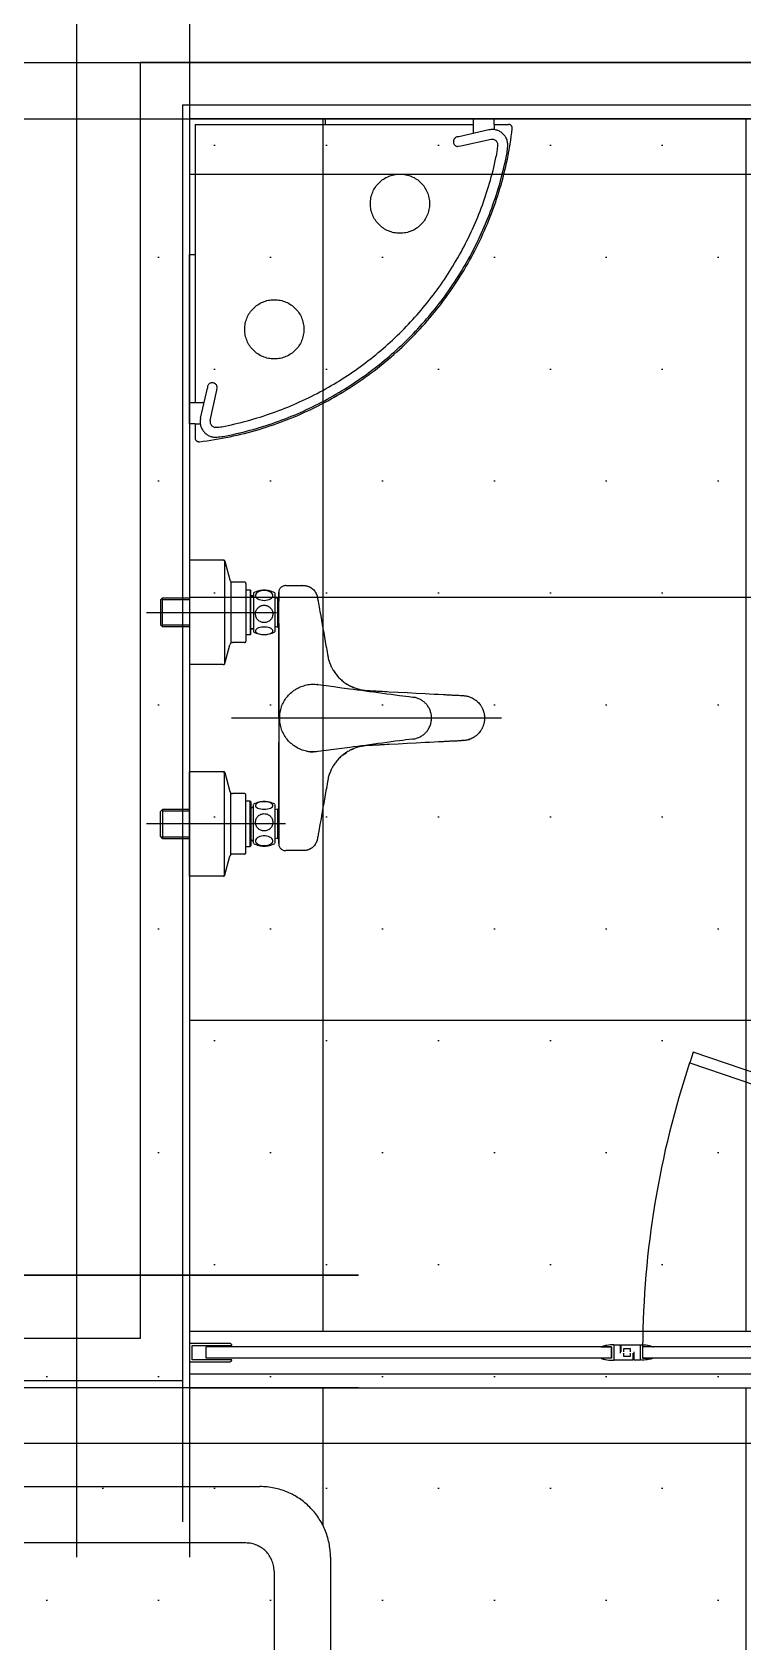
# Model space of a CAD drawing. Header units: millimetres. Extents: x 7294529 to 7346664, y 234399 to 276449.
# Drawn here: x 7335573 to 7336077, y 246059 to 247201 of the extents above; entities that cross this region are included whole.
import ezdxf
from ezdxf.xclip import XClip

# ---------------------------------------------------------------- set-up
doc = ezdxf.new("R2010")
doc.units = ezdxf.units.MM
doc.header["$LTSCALE"] = 100
doc.header["$XCLIPFRAME"] = 2
doc.linetypes.add('U-59B-EX$0$CEN', pattern=[62, 60, -1, 0, -1])
for name, color, linetype in [('U-59B-EX$0$CEN', 1, 'U-59B-EX$0$CEN'), ('U-59B-EX$0$CON', 2, 'Continuous'), ('U-59B-EX$0$FIN', 5, 'Continuous'), ('U-59B-EX$0$FUR_욕실', 8, 'Continuous'), ('U-59B-EX$0$HAT', 8, 'Continuous'), ('U-59B-EX$0$S-ELE', 4, 'Continuous'), ('U-59B-EX$0$WAL', 3, 'Continuous')]:
    doc.layers.add(name, color=color, linetype=linetype)
doc.layers.add('U-59B-EX$0$Defpoint', color=142, linetype='Continuous', plot=False)
doc.layers.add('U-59B-EX$0$MC', color=152, linetype='Continuous', plot=False)

# ---------------------------------------------------------------- blocks, each defined once
blk = doc.blocks.new('U-59B-EX$0$세면대')
blk.add_wipeout([(0, 280), (400, 280), (408.8, 279.2), (417.9, 276.7), (427.9, 271.5), (434.9, 265.8), (442.5, 256.3), (446.8, 247.6), (449, 240.2), (449.6, 235.9), (450, 230), (450, -230), (449.6, -236.4), (446.8, -247.5), (441.8, -257.4), (435.2, -265.5), (426.8, -272.2), (416.6, -277.1), (408.1, -279.3), (400, -280), (0, -280)]).dxf.layer = 'U-59B-EX$0$FUR_욕실'
at = {"layer": 'U-59B-EX$0$FUR_욕실'}
for p, q in [((0, 280), (400, 280)), ((390, 240), (165, 240)), ((450, 230), (450, 0)), ((410, 220), (410, 0))]:
    blk.add_line(p, q, dxfattribs=at)
for centre, radius in [((400, 230), 50), ((390, 220), 20)]:
    blk.add_arc(centre, radius, 0, 90, dxfattribs=at)
blk = doc.blocks.new('U-59B-EX$0$A$C3cb92361')
at = {"layer": 'U-59B-EX$0$FUR_욕실'}
for p, q in [((44.5, 37), (20.5, 37)), ((20.5, 37), (20.5, -37)), ((44.5, 37), (44.7, 37)), ((45.4, 36.8), (45.4, -36.8)), ((45.7, 36.2), (49.2, 23)), ((49.9, 21.9), (49.9, -21.9)), ((59.5, 21.5), (51.1, 21.5)), ((60.5, 20.5), (60.5, -20.5)), ((60.5, 16), (63.5, 16)), ((63.5, 16), (64, 15.5)), ((63.5, 16), (63.5, -16)), ((64, -15.5), (64, 15.5)), ((64, 11.7), (66, 11.7)), ((66, 11.7), (64.3, 11.7)), ((66, 13.8), (66, -13.8)), ((81, 13.8), (81, -13.8)), ((83.8, 14), (83.8, 8)), ((1.5, 10.2), (0, 8.8)), ((0, 8.8), (0, -8.8)), ((1.5, 10.2), (20.5, 10.2)), ((1.5, -10.2), (1.5, 10.2)), ((1.5, 9.1), (20.5, 9.1)), ((83.3, 10.5), (81, 9.9)), ((83.3, -3.2), (83.3, 10.5)), ((0, -8.8), (1.5, -10.2)), ((20.5, -9.1), (1.5, -9.1)), ((20.5, -10.2), (1.5, -10.2)), ((81, -9.9), (83.3, -10.5)), ((83.3, -10.5), (83.3, -3.2)), ((59.5, -21.5), (51.1, -21.5)), ((63.5, -16), (60.5, -16)), ((64, -15.5), (63.5, -16)), ((66, -11.7), (64, -11.7)), ((64.3, -11.7), (66, -11.7)), ((45.7, -36.3), (49.2, -23)), ((44.5, -37), (20.5, -37)), ((44.5, -37), (44.7, -37)), ((111.6, -51.2), (111.2, -51.2)), ((111.6, -51.2), (111.6, -51.2)), ((111.6, -51.2), (111.8, -51.2)), ((136.1, -53), (135.1, -52.5)), ((178.6, -89.9), (178.6, -89.9)), ((111.6, -98.8), (111.6, -98.8)), ((129.5, -101), (131.8, -99.4)), ((136.1, -97), (136.8, -96.7)), ((44.5, -113), (20.5, -113)), ((20.5, -187), (20.5, -113)), ((44.5, -113), (44.7, -113)), ((45.4, -186.8), (45.4, -113.2)), ((45.7, -113.7), (49.2, -127)), ((49.9, -171.9), (49.9, -128.1)), ((59.5, -128.5), (51.1, -128.5)), ((60.5, -170.5), (60.5, -129.5)), ((63.5, -134), (60.5, -134)), ((64, -134.5), (63.5, -134)), ((63.5, -166), (63.5, -134)), ((64, -134.5), (64, -165.5)), ((66, -163.8), (66, -136.2)), ((81, -136.2), (81, -163.8)), ((0, -141.3), (1.5, -139.8)), ((0, -158.8), (0, -141.3)), ((20.5, -139.8), (1.5, -139.8)), ((1.5, -139.8), (1.5, -160.3)), ((20.5, -140.9), (1.5, -140.9)), ((66, -138.3), (64, -138.3)), ((64.3, -138.3), (66, -138.3)), ((83.3, -139.5), (81, -140.1)), ((83.3, -160.5), (83.3, -139.5)), ((1.5, -160.3), (0, -158.8)), ((1.5, -159.1), (20.5, -159.1)), ((83.8, -158), (83.8, -164)), ((1.5, -160.3), (20.5, -160.3)), ((60.5, -166), (63.5, -166)), ((63.5, -166), (64, -165.5)), ((64, -161.7), (66, -161.7)), ((66, -161.7), (64.3, -161.7)), ((81, -159.9), (83.3, -160.5)), ((81, -163.8), (81, -163.8)), ((45.7, -186.2), (49.2, -173)), ((59.5, -171.5), (51.1, -171.5)), ((44.5, -187), (20.5, -187)), ((44.5, -187), (44.7, -187))]:
    blk.add_line(p, q, dxfattribs=at)
at = {"layer": 'U-59B-EX$0$FUR_욕실', "color": 8}
for p, q in [((-10, 0), (82.2, 0)), ((241.7, -75), (50.4, -75)), ((88.7, -150), (-10, -150))]:
    blk.add_line(p, q, dxfattribs=at)
at = {"layer": 'U-59B-EX$0$FUR_욕실', "flags": 128}
for points in [[(73.5, 8.5), (74.7, 8.6), (75.9, 8.8), (77, 9.1), (78, 9.6), (78.7, 10.1), (79.3, 10.8), (79.6, 11.5), (79.6, 12.2), (79.5, 12.8), (79, 13.5), (78.4, 14.1), (77.5, 14.6), (76.5, 15), (75.3, 15.3), (74.1, 15.4), (72.9, 15.4), (71.7, 15.3), (70.5, 15), (69.5, 14.6), (68.6, 14.1), (68, 13.5), (67.5, 12.8), (67.4, 12.2), (67.4, 11.5), (67.7, 10.8), (68.3, 10.1), (69, 9.6), (70, 9.1), (71.1, 8.8), (72.3, 8.6), (73.5, 8.5)], [(83.8, 14), (83.8, 14), (83.8, 14)], [(88.8, 19), (88.8, 19), (88.8, 19)], [(100.4, 19), (100.3, 19), (100.3, 19)], [(83.8, -8), (83.8, -8.5), (83.8, -9.2), (83.8, -9.7), (83.8, -10), (83.8, -10), (83.8, -9.7), (83.8, -9.2), (83.8, -8.5), (83.8, -7.5), (83.8, -6.4), (83.8, -5.1), (83.8, -3.7), (83.8, -2.2), (83.8, -0.6), (83.8, 1), (83.8, 2.5), (83.8, 4), (83.8, 5.4), (83.8, 6.7), (83.8, 7.8), (83.8, 8.7), (83.8, 9.4), (83.8, 9.8), (83.8, 10), (83.8, 9.9), (83.8, 9.6), (83.8, 9.1), (83.8, 8.3), (83.8, 8)], [(73.5, -15.7), (74.7, -15.7), (75.9, -15.5), (77, -15.3), (78, -14.9), (78.7, -14.5), (79.3, -14), (79.6, -13.5), (79.6, -12.9), (79.5, -12.4), (79, -11.9), (78.4, -11.4), (77.5, -11), (76.5, -10.7), (75.3, -10.5), (74.1, -10.4), (72.9, -10.4), (71.7, -10.5), (70.5, -10.7), (69.5, -11), (68.6, -11.4), (68, -11.9), (67.5, -12.4), (67.4, -12.9), (67.4, -13.5), (67.7, -14), (68.3, -14.5), (69, -14.9), (70, -15.3), (71.1, -15.5), (72.3, -15.7), (73.5, -15.7)], [(119.7, -35.1), (119.7, -35.1), (119.7, -35.1)], [(127, -46.8), (126.9, -46.7), (126.8, -46.6)], [(214.4, -91), (214.6, -91), (214.6, -91), (214.6, -91)], [(219, -90.1), (219, -90.1), (219, -90.1)], [(226.1, -85.2), (226.1, -85.2), (226.1, -85.2)], [(229, -80), (229, -80), (229, -80)], [(126.7, -103.5), (126.8, -103.4), (126.8, -103.4)], [(119.6, -115.1), (119.6, -115.1), (119.6, -115.1)], [(73.5, -139.6), (74.7, -139.5), (75.9, -139.4), (77, -139.1), (78, -138.8), (78.7, -138.3), (79.3, -137.9), (79.6, -137.3), (79.6, -136.8), (79.5, -136.3), (79, -135.8), (78.4, -135.3), (77.5, -134.9), (76.5, -134.6), (75.3, -134.4), (74.1, -134.3), (72.9, -134.3), (71.7, -134.4), (70.5, -134.6), (69.5, -134.9), (68.6, -135.3), (68, -135.8), (67.5, -136.3), (67.4, -136.8), (67.4, -137.3), (67.7, -137.9), (68.3, -138.3), (69, -138.8), (70, -139.1), (71.1, -139.4), (72.3, -139.5), (73.5, -139.6)], [(83.8, -140), (83.8, -140), (83.8, -140.3), (83.8, -140.8), (83.8, -141.5), (83.8, -142.5), (83.8, -143.6), (83.8, -144.9), (83.8, -146.3), (83.8, -147.8), (83.8, -149.4), (83.8, -151), (83.8, -152.5), (83.8, -154), (83.8, -155.4), (83.8, -156.7), (83.8, -157.8), (83.8, -158.7), (83.8, -159.4), (83.8, -159.8), (83.8, -160), (83.8, -159.9), (83.8, -159.6), (83.8, -159.1), (83.8, -158.3), (83.8, -158)], [(73.5, -165.4), (74.7, -165.4), (75.9, -165.2), (77, -164.8), (78, -164.4), (78.7, -163.8), (79.3, -163.2), (79.6, -162.5), (79.6, -161.8), (79.5, -161.1), (79, -160.5), (78.4, -159.9), (77.5, -159.4), (76.5, -159), (75.3, -158.7), (74.1, -158.5), (72.9, -158.5), (71.7, -158.7), (70.5, -159), (69.5, -159.4), (68.6, -159.9), (68, -160.5), (67.5, -161.1), (67.4, -161.8), (67.4, -162.5), (67.7, -163.2), (68.3, -163.8), (69, -164.4), (70, -164.8), (71.1, -165.2), (72.3, -165.4), (73.5, -165.4)], [(83.8, -164), (83.8, -164), (83.8, -164)], [(88.8, -169), (88.8, -169), (88.8, -169)], [(100.2, -169), (100.3, -169), (100.3, -169)]]:
    blk.add_lwpolyline(points, dxfattribs=at)
at = {"layer": 'U-59B-EX$0$FUR_욕실'}
for centre in [(73.5, -1.1), (73.5, -148.9)]:
    blk.add_circle(centre, 6.14, dxfattribs=at)
for centre, radius, start, end in [((44.7, 36), 1, 10.9541, 90), ((51.1, 23.5), 2, 194.6612, 270), ((59.5, 20.5), 1, 0, 90), ((73.5, 0), 15.7, 90, 118.4369), ((73.5, 0), 15.7, 61.5631, 90), ((88.8, 14), 5, 89.9951, 180), ((83.9, 8.6), 0.6, 180, 260.4055), ((83.9, -8.6), 0.6, 99.5933, 180), ((51.1, -23.5), 2, 90, 165.3388), ((59.5, -20.5), 1, 270, 0), ((73.5, 0), 15.8, 241.5631, 298.4369), ((44.7, -36), 1, 270, 345.3388), ((177.3, -75), 14.9, 276.1431, 359.919), ((108.5, -75), 24, 258.1858, 270), ((44.7, -114), 1, 14.6612, 90), ((51.1, -126.5), 2, 194.6612, 270), ((59.5, -129.5), 1, 0, 90), ((73.5, -150), 15.8, 90, 118.4369), ((73.5, -150), 15.8, 61.5631, 90), ((83.9, -141.4), 0.6, 180, 270), ((83.9, -158.6), 0.6, 99.5938, 180), ((59.5, -170.5), 1, 270, 0), ((73.5, -150), 15.8, 241.5631, 298.4369), ((88.8, -164), 5, 180, 270.0049), ((51.1, -173.5), 2, 90, 165.3388), ((44.7, -186), 1, 270, 349.0459)]:
    blk.add_arc(centre, radius, start, end, dxfattribs=at)
for points, knots in [([(83.8, -57.7), (83.8, -51.8), (83.8, -45.8), (83.8, -33.8), (83.8, -27.9), (83.8, -15.9), (83.8, -9.9), (83.8, 2), (83.8, 8), (83.8, 14)], [0, 0, 0, 0, 0.25, 0.25, 0.5, 0.5, 0.75, 0.75, 1, 1, 1, 1]), ([(88.8, 19), (92.9, 19), (97, 19), (101.3, 19), (101.6, 19), (102.1, 19), (102.3, 19), (103.1, 18.9), (103.6, 18.8), (104.6, 18.5), (105.1, 18.3), (105.8, 18), (106, 17.9), (106.4, 17.6), (106.7, 17.5), (107.7, 16.8), (108.5, 16.1), (109.8, 14.5), (110.3, 13.6), (110.8, 12.4), (110.9, 12.2), (111, 11.7), (111.1, 11.4), (111.2, 10.9), (111.3, 10.7), (111.4, 10.2), (111.4, 9.9), (111.6, 8.7), (111.8, 7.6), (112.3, 4.6), (112.7, 2.6), (113.8, -3.5), (114.5, -7.5), (115.9, -15.6), (116.6, -19.6), (117.7, -25.7), (118, -27.7), (118.5, -30.2), (118.6, -30.7), (118.8, -31.8), (118.9, -32.3), (119.2, -33.7), (119.5, -34.7), (120.3, -36.7), (120.7, -37.6), (121.3, -39.1), (121.6, -39.5), (122.1, -40.5), (122.4, -40.9), (123.8, -43.2), (125.1, -44.8), (127.3, -47.1), (128.1, -47.8), (129.7, -49.2), (130.5, -49.8), (132.3, -51), (133.2, -51.5), (134.6, -52.3), (135, -52.5), (136, -52.9), (136.5, -53.2), (139, -54.1), (141, -54.7), (144.1, -55.2), (145.1, -55.4), (146.5, -55.5), (146.7, -55.5), (147.3, -55.5), (147.5, -55.5), (148.3, -55.5), (148.9, -55.6), (150.5, -55.7), (151.5, -55.7), (153.7, -55.8), (154.7, -55.9), (157.9, -56), (160, -56.2), (170.7, -56.7), (179.2, -57.2), (191.9, -57.8), (196.2, -58.1), (201.5, -58.3), (202.6, -58.4), (204.7, -58.5), (205.8, -58.6), (207.9, -58.7), (209, -58.7), (211.1, -58.8), (212.2, -58.9), (213.5, -59), (213.8, -59), (214.3, -59), (214.6, -59), (215.3, -59.1), (215.9, -59.1), (216.9, -59.3), (217.4, -59.4), (218.5, -59.7), (219, -59.9), (220.5, -60.4), (221.5, -60.9), (222.8, -61.8), (223.2, -62.1), (224.1, -62.7), (224.5, -63.1), (225.7, -64.2), (226.4, -65), (227.3, -66.3), (227.6, -66.8), (228.1, -67.8), (228.3, -68.2), (228.7, -69.2), (228.9, -69.7), (229.2, -70.7), (229.4, -71.3), (229.6, -72.3), (229.7, -72.9), (229.7, -73.7), (229.8, -73.9), (229.8, -74.3), (229.8, -74.5), (229.8, -74.7), (229.8, -74.8), (229.8, -74.9), (229.8, -74.9), (229.8, -75), (229.8, -75)], [0, 0, 0, 0, 0.0625, 0.0625, 0.066406, 0.066406, 0.070312, 0.070312, 0.078125, 0.078125, 0.085937, 0.085937, 0.089844, 0.089844, 0.09375, 0.09375, 0.109375, 0.109375, 0.125, 0.125, 0.128906, 0.128906, 0.132812, 0.132812, 0.136719, 0.136719, 0.140625, 0.140625, 0.15625, 0.15625, 0.1875, 0.1875, 0.25, 0.25, 0.3125, 0.3125, 0.34375, 0.34375, 0.351562, 0.351562, 0.359375, 0.359375, 0.375, 0.375, 0.390625, 0.390625, 0.398437, 0.398437, 0.40625, 0.40625, 0.4375, 0.4375, 0.453125, 0.453125, 0.46875, 0.46875, 0.484375, 0.484375, 0.492187, 0.492187, 0.5, 0.5, 0.53125, 0.53125, 0.546875, 0.546875, 0.550781, 0.550781, 0.554687, 0.554687, 0.5625, 0.5625, 0.578125, 0.578125, 0.59375, 0.59375, 0.625, 0.625, 0.75, 0.75, 0.8125, 0.8125, 0.828125, 0.828125, 0.84375, 0.84375, 0.859375, 0.859375, 0.875, 0.875, 0.878906, 0.878906, 0.882812, 0.882812, 0.890625, 0.890625, 0.898437, 0.898437, 0.90625, 0.90625, 0.921875, 0.921875, 0.929687, 0.929687, 0.9375, 0.9375, 0.953125, 0.953125, 0.960937, 0.960937, 0.96875, 0.96875, 0.976562, 0.976562, 0.984375, 0.984375, 0.992187, 0.992187, 0.996094, 0.996094, 0.998047, 0.998047, 0.999023, 0.999512, 0.999512, 1, 1, 1, 1]), ([(83.8, -8), (83.8, -8.5), (83.8, -12.5), (83.8, -20.2), (83.8, -29.7), (83.8, -38.1), (83.8, -45.1), (83.8, -51.7), (83.8, -57.8), (83.8, -63.5), (83.8, -69.2), (83.8, -73.1), (83.8, -75)], [0, 0, 0, 0, 0.020659, 0.180159, 0.339669, 0.447099, 0.554609, 0.662127, 0.745792, 0.829466, 0.914723, 1, 1, 1, 1]), ([(84.5, -75), (84.5, -75), (84.5, -74.9), (84.5, -74.7), (84.5, -74.4), (84.5, -73.9), (84.6, -72.1), (85.1, -69), (86.4, -65.2), (88.3, -61.7), (90.8, -58.6), (93.4, -56.2), (96.3, -54.2), (99.6, -52.6), (103.5, -51.4), (107.6, -50.8), (110.3, -51.1), (111.6, -51.2)], [0, 0, 0, 0, 0.000696, 0.00702, 0.013343, 0.019667, 0.044967, 0.146547, 0.242929, 0.339318, 0.436006, 0.532701, 0.596717, 0.697957, 0.799203, 0.899601, 1, 1, 1, 1]), ([(111.8, -51.2), (119.3, -52.2), (130.4, -53.7), (145.6, -55.7), (157.4, -57.3), (168.5, -58.8), (175.6, -59.7), (178.6, -60.1)], [0, 0, 0, 0, 0.335433, 0.501379, 0.682675, 0.863972, 1, 1, 1, 1]), ([(129.6, -49.1), (129.6, -49.1), (129.5, -49), (129.3, -48.9), (129.3, -48.8)], [0, 0, 0, 0, 0.435252, 1, 1, 1, 1]), ([(132.4, -51), (132.3, -51), (132.1, -50.9), (131.9, -50.8), (131.8, -50.7)], [0, 0, 0, 0, 0.437, 1, 1, 1, 1]), ([(136.9, -53.3), (136.7, -53.2), (136.4, -53.1), (136.1, -53), (136.1, -53)], [0, 0, 0, 0, 0.967026, 1, 1, 1, 1]), ([(83.8, -75), (83.8, -74.2), (83.8, -73.5), (83.8, -72.1), (83.8, -71.3), (83.8, -69.9), (83.8, -69.2), (83.8, -67.8), (83.8, -67.1), (83.8, -65), (83.8, -63.6), (83.8, -61.4), (83.8, -60.7), (83.8, -59.2), (83.8, -58.5), (83.8, -57.7)], [0, 0, 0, 0, 0.125, 0.125, 0.25, 0.25, 0.375, 0.375, 0.5, 0.5, 0.75, 0.75, 0.875, 0.875, 1, 1, 1, 1]), ([(178.6, -60.1), (178.6, -60.1), (178.7, -60.1), (178.7, -60.2), (178.8, -60.2)], [0, 0, 0, 0, 0.0003217, 1, 1, 1, 1]), ([(178.6, -60.1), (178.6, -60.1), (178.6, -60.1), (178.6, -60.1), (178.6, -60.1)], [0, 0, 0, 0, 0.776346, 1, 1, 1, 1]), ([(192.2, -75), (192.2, -75), (192.2, -74.9), (192.2, -74.9), (192.2, -74.9), (192.2, -74.9), (192.2, -74.7), (192.2, -74), (192.1, -72.6), (191.6, -70.6), (190.7, -68.2), (189.4, -66.1), (187.8, -64.3), (185.9, -62.7), (183.7, -61.5), (181.4, -60.6), (179.7, -60.3), (178.8, -60.2)], [-0.004685, -0.004685, -0.004685, -0.004685, 0, 0, 0, 0.000003, 0.002215, 0.030361, 0.086652, 0.199489, 0.313352, 0.430608, 0.539794, 0.651838, 0.767877, 0.887234, 1, 1, 1, 1]), ([(83.8, -75), (83.8, -76.9), (83.8, -80.7), (83.8, -86.4), (83.8, -92.2), (83.8, -98.3), (83.8, -104.8), (83.8, -111.8), (83.8, -120.1), (83.8, -129.7), (83.8, -137.4), (83.8, -141.5), (83.8, -142)], [0, 0, 0, 0, 0.08392, 0.16782, 0.252838, 0.337844, 0.444426, 0.551001, 0.657498, 0.818423, 0.97934, 1, 1, 1, 1]), ([(111.6, -98.8), (110.2, -98.9), (107.5, -99.1), (103.5, -98.6), (99.5, -97.4), (96.3, -95.8), (93.4, -93.7), (90.8, -91.4), (88.3, -88.2), (86.4, -84.7), (85.1, -80.9), (84.6, -77.9), (84.5, -76), (84.5, -75.5), (84.5, -75.2), (84.5, -75.1), (84.5, -75)], [0, 0, 0, 0, 0.100399, 0.200797, 0.302043, 0.403283, 0.467299, 0.563994, 0.660682, 0.757071, 0.853453, 0.955033, 0.980333, 0.986657, 0.992981, 1, 1, 1, 1]), ([(229.8, -75), (229.8, -75.3), (229.8, -75.5), (229.8, -76.1), (229.7, -76.3), (229.7, -77.1), (229.6, -77.7), (229.4, -78.7), (229.2, -79.3), (228.9, -80.3), (228.7, -80.8), (228.3, -81.8), (228.1, -82.2), (227.6, -83.2), (227.3, -83.7), (226.4, -85), (225.7, -85.8), (224.5, -86.9), (224.1, -87.3), (223.2, -87.9), (222.8, -88.2), (221.5, -89.1), (220.5, -89.6), (219, -90.1), (218.5, -90.3), (217.4, -90.6), (216.9, -90.7), (215.9, -90.9), (215.3, -90.9), (214.6, -91), (214.3, -91), (213.8, -91), (213.5, -91), (212.2, -91.1), (211.1, -91.2), (209, -91.3), (207.9, -91.3), (205.8, -91.4), (204.7, -91.5), (202.6, -91.6), (201.5, -91.7), (196.2, -91.9), (191.9, -92.2), (179.2, -92.8), (170.7, -93.3), (160, -93.8), (157.9, -94), (154.7, -94.1), (153.7, -94.2), (151.5, -94.3), (150.5, -94.3), (148.9, -94.4), (148.3, -94.5), (147.5, -94.5), (147.3, -94.5), (146.7, -94.5), (146.5, -94.5), (145.1, -94.6), (144.1, -94.8), (141, -95.3), (139, -95.9), (136.5, -96.8), (136, -97.1), (135, -97.5), (134.6, -97.7), (133.2, -98.5), (132.3, -99), (130.5, -100.2), (129.7, -100.8), (128.1, -102.2), (127.3, -102.9), (125.1, -105.2), (123.8, -106.8), (122.4, -109.1), (122.1, -109.5), (121.6, -110.5), (121.3, -110.9), (120.7, -112.4), (120.3, -113.3), (119.5, -115.3), (119.2, -116.3), (118.9, -117.7), (118.8, -118.2), (118.6, -119.3), (118.5, -119.8), (118, -122.3), (117.7, -124.3), (116.6, -130.4), (115.9, -134.4), (114.5, -142.5), (113.8, -146.5), (112.7, -152.6), (112.3, -154.6), (111.8, -157.6), (111.6, -158.7), (111.4, -159.9), (111.4, -160.2), (111.3, -160.7), (111.2, -160.9), (111.1, -161.4), (111, -161.7), (110.9, -162.2), (110.8, -162.4), (110.3, -163.6), (109.8, -164.5), (108.5, -166.1), (107.7, -166.8), (106.7, -167.5), (106.4, -167.6), (106, -167.9), (105.8, -168), (105.1, -168.3), (104.6, -168.5), (103.6, -168.8), (103.1, -168.9), (102.3, -169), (102.1, -169), (101.6, -169), (101.3, -169), (97, -169), (92.9, -169), (88.8, -169)], [0, 0, 0, 0, 0.003906, 0.003906, 0.007813, 0.007813, 0.015625, 0.015625, 0.023438, 0.023438, 0.03125, 0.03125, 0.039063, 0.039063, 0.046875, 0.046875, 0.0625, 0.0625, 0.070313, 0.070313, 0.078125, 0.078125, 0.09375, 0.09375, 0.101563, 0.101563, 0.109375, 0.109375, 0.117188, 0.117188, 0.121094, 0.121094, 0.125, 0.125, 0.140625, 0.140625, 0.15625, 0.15625, 0.171875, 0.171875, 0.1875, 0.1875, 0.25, 0.25, 0.375, 0.375, 0.40625, 0.40625, 0.421875, 0.421875, 0.4375, 0.4375, 0.445313, 0.445313, 0.449219, 0.449219, 0.453125, 0.453125, 0.46875, 0.46875, 0.5, 0.5, 0.507813, 0.507813, 0.515625, 0.515625, 0.53125, 0.53125, 0.546875, 0.546875, 0.5625, 0.5625, 0.59375, 0.59375, 0.601563, 0.601563, 0.609375, 0.609375, 0.625, 0.625, 0.640625, 0.640625, 0.648438, 0.648438, 0.65625, 0.65625, 0.6875, 0.6875, 0.75, 0.75, 0.8125, 0.8125, 0.84375, 0.84375, 0.859375, 0.859375, 0.863281, 0.863281, 0.867188, 0.867188, 0.871094, 0.871094, 0.875, 0.875, 0.890625, 0.890625, 0.90625, 0.90625, 0.910156, 0.910156, 0.914063, 0.914063, 0.921875, 0.921875, 0.929688, 0.929688, 0.933594, 0.933594, 0.9375, 0.9375, 1, 1, 1, 1]), ([(178.6, -89.9), (175.6, -90.3), (168.5, -91.2), (157.4, -92.7), (145.6, -94.3), (130.4, -96.3), (119.2, -97.8), (111.8, -98.7)], [0, 0, 0, 0, 0.136025, 0.317317, 0.498609, 0.664551, 1, 1, 1, 1]), ([(178.6, -89.9), (178.6, -89.9), (178.6, -89.9), (178.6, -89.9), (178.6, -89.9)], [0, 0, 0, 0, 0.223741, 1, 1, 1, 1]), ([(178.8, -89.9), (178.8, -89.9), (178.7, -89.9), (178.7, -89.9), (178.6, -89.9), (178.6, -89.9)], [0, 0, 0, 0, 0.0238, 0.999687, 1, 1, 1, 1]), ([(219, -90.1), (219.1, -90.1), (219.9, -89.8), (220.7, -89.4), (221.3, -89.1)], [0, 0, 0, 0, 0.212043, 1, 1, 1, 1]), ([(223.5, -87.6), (223.7, -87.5), (224.6, -86.9), (225.5, -86.1), (226.1, -85.3), (226.1, -85.2)], [0, 0, 0, 0, 0.166163, 0.924927, 1, 1, 1, 1]), ([(83.8, -164), (83.8, -158), (83.8, -152), (83.8, -140.1), (83.8, -134.1), (83.8, -122.1), (83.8, -116.2), (83.8, -104.2), (83.8, -98.2), (83.8, -92.3)], [0, 0, 0, 0, 0.25, 0.25, 0.5, 0.5, 0.75, 0.75, 1, 1, 1, 1]), ([(111.8, -98.7), (111.8, -98.7), (111.7, -98.8), (111.7, -98.8), (111.6, -98.8)], [0, 0, 0, 0, 0.04226, 1, 1, 1, 1]), ([(129.2, -101.2), (129.2, -101.2), (129.3, -101.1), (129.4, -101.1), (129.5, -101)], [0, 0, 0, 0, 0.4378878, 1, 1, 1, 1]), ([(131.8, -99.4), (131.8, -99.3), (132, -99.2), (132.2, -99.1), (132.3, -99)], [0, 0, 0, 0, 0.4359962, 1, 1, 1, 1]), ([(135.2, -97.4), (135.4, -97.3), (135.7, -97.2), (136, -97), (136.1, -97)], [0, 0, 0, 0, 0.861592, 1, 1, 1, 1])]:
    blk.add_open_spline(points, degree=3, knots=knots, dxfattribs=at)
blk = doc.blocks.new('U-59B-EX$0$A$C13f13f79')
at = {"layer": 'U-59B-EX$0$FUR_욕실', "linetype": 'Continuous'}
for p, q in [((0, 0), (0, -197.2)), ((212.2, 4), (92.2, 4)), ((92.2, 4), (92.2, 0)), ((197.2, 4), (197.2, -6.4)), ((212.2, 0), (212.2, 4)), ((0, 0), (197.2, 0)), ((208.4, -3.9), (187, -8.7)), ((209.9, -10.7), (188.5, -15.5)), ((212.2, 0), (222.3, 0)), ((212.2, 0), (212.2, -3.7)), ((188.5, -15.5), (186.5, -15.7)), ((-4, -212.2), (-4, -92.2)), ((-4, -92.2), (0, -92.2)), ((3.9, -208.4), (8.7, -187)), ((10.7, -209.9), (15.5, -188.5)), ((15.5, -188.5), (15.7, -186.5)), ((-4, -197.2), (6.4, -197.2)), ((0, -212.2), (-4, -212.2)), ((0, -212.2), (3.7, -212.2)), ((0, -212.2), (0, -222.3))]:
    blk.add_line(p, q, dxfattribs=at)
at = {"layer": 'U-59B-EX$0$FUR_욕실', "color": 8, "linetype": 'Continuous'}
for centre in [(145.3, -56.2), (56.2, -145.3)]:
    blk.add_circle(centre, 21, dxfattribs=at)
at = {"layer": 'U-59B-EX$0$FUR_욕실', "linetype": 'Continuous'}
for centre, radius, start, end in [((-27.2, 27.2), 254, 276.8367, 353.1633), ((186.7, -12.2), 3.5, 85.2491, 266.0856), ((210.8, -14.6), 11, 354.7295, 102.6071), ((210.8, -14.6), 4, 354.7295, 102.6071), ((222.3, -2.7), 2.7, 353.1633, 90), ((-27.7, 27.7), 246.5, 280.9024, 349.0976), ((-27.7, 27.7), 253.5, 280.8374, 349.1626), ((-30.7, 7.7), 246.5, 353.8, 354.7295), ((-30.7, 7.7), 253.5, 353.735, 354.7295), ((12.2, -186.7), 3.5, 3.9144, 184.7509), ((14.6, -210.8), 11, 167.3929, 275.2705), ((14.6, -210.8), 4, 167.3929, 275.2705), ((-7.7, 30.7), 246.5, 275.2705, 276.2), ((2.7, -222.3), 2.7, 180, 276.8367), ((-7.7, 30.7), 253.5, 275.2705, 276.265)]:
    blk.add_arc(centre, radius, start, end, dxfattribs=at)
blk = doc.blocks.new('U-59B-EX$0$욕실-DOOR')
at = {"layer": 'U-59B-EX$0$FUR_욕실', "color": 5}
for p, q in [((-810.4, 4), (-988, 4)), ((-988, -4), (-988, 4)), ((-700.5, 4), (-810.4, 4)), ((-28.5, 4), (-678.5, 4)), ((-810.4, -4), (-988, -4)), ((-700.5, -4), (-810.4, -4)), ((-28.5, -4), (-678.5, -4))]:
    blk.add_line(p, q, dxfattribs=at)
at = {"layer": 'U-59B-EX$0$FUR_욕실'}
for p, q in [((-707.9, 4), (-700.5, 4)), ((-707.9, 4), (-700.5, 4)), ((-700.5, -4), (-700.5, 4)), ((-700.5, -4), (-700.5, 4)), ((-700.5, 3.9), (-700.5, -4)), ((-700.5, 3.9), (-700.5, -4)), ((-700.5, 3.7), (-700.5, -3.7)), ((-700.5, 3.7), (-700.5, -3.7)), ((-700.5, -3.6), (-700.5, 3.6)), ((-700.5, -3.6), (-700.5, 3.6)), ((-700.5, 3.6), (-700.5, -3.6)), ((-700.5, -3.6), (-700.5, 3.6)), ((-700.5, -3.6), (-700.5, 3.6)), ((-700.5, 3.6), (-700.5, -3.6)), ((-698.8, 5.4), (-698.8, 5.1)), ((-694.5, 5.4), (-698.8, 5.4)), ((-698.8, 5.4), (-698.8, -5.3)), ((-698.8, 5.4), (-698.8, 5.1)), ((-694.5, 5.4), (-698.8, 5.4)), ((-698.8, 5.4), (-698.8, -5.3)), ((-694.5, 5.4), (-694.5, -0.4)), ((-694.5, 5.4), (-694.5, -0.4)), ((-693.9, 5.5), (-680.1, 5.5)), ((-693.9, 5.5), (-693.9, 0.6)), ((-693.9, 5.5), (-680.1, 5.5)), ((-693.9, 5.5), (-693.9, 0.6)), ((-687.1, 2.8), (-692, 2.8)), ((-692, 2.8), (-692, 0.6)), ((-687.1, 2.8), (-692, 2.8)), ((-692, 2.8), (-692, 0.6)), ((-687.1, 0.6), (-687.1, 2.8)), ((-687.1, 0.6), (-687.1, 2.8)), ((-684.4, -5.2), (-684.4, 0.6)), ((-684.4, -5.2), (-684.4, 0.6)), ((-680.1, -5.2), (-680.1, 5.5)), ((-680.1, -5.2), (-680.1, 5.5)), ((-670.8, 4), (-678.5, 4)), ((-678.5, 4), (-678.5, -3.9)), ((-670.8, 4), (-678.5, 4)), ((-678.5, 4), (-678.5, -4)), ((-678.5, 3.6), (-678.5, -3.6)), ((-678.5, 3.6), (-678.5, -3.6)), ((-700.5, -4), (-707.9, -4)), ((-700.5, -4), (-707.9, -4)), ((-685.1, -5.3), (-698.8, -5.3)), ((-685.1, -5.3), (-698.8, -5.3)), ((-692.1, -0.4), (-692.1, -2.6)), ((-692.1, -0.4), (-692.1, -2.6)), ((-692.1, -2.6), (-687.1, -2.6)), ((-692.1, -2.6), (-687.1, -2.6)), ((-687.1, -2.6), (-687.1, -0.4)), ((-687.1, -2.6), (-687.1, -0.4)), ((-685.1, -5.3), (-685.1, -0.4)), ((-685.1, -5.3), (-685.1, -0.4)), ((-684.4, -5.2), (-680.1, -5.2)), ((-684.4, -5.2), (-680.1, -5.2)), ((-678.5, -4), (-671.3, -4))]:
    blk.add_line(p, q, dxfattribs=at)
at = {"layer": 'U-59B-EX$0$FUR_욕실', "color": 8}
blk.add_lwpolyline([(-29.8, -3.8), (-27.2, 3.8), (-642.6, 213.1), (-645.1, 205.5)], close=True, dxfattribs=at)
at = {"layer": 'U-59B-EX$0$FUR_욕실'}
blk.add_lwpolyline([(-969.9, 5.2, 0.394086), (-971.2, 6.5), (-998.9, 6.5, 0.414214), (-999.9, 5.6), (-999.9, -5.6, 0.414214), (-998.9, -6.5), (-971.2, -6.5, 0.394086), (-969.9, -5.2, 0.369547), (-970.1, -5), (-998, -5), (-998, 5), (-970.1, 5, 0.369547)], format="xyb", close=True, dxfattribs=at)
blk.add_lwpolyline([(-969.9, 5.2, 0.394086), (-971.2, 6.5), (-998.9, 6.5, 0.414214), (-999.9, 5.6), (-999.9, -5.6, 0.414214), (-998.9, -6.5), (-971.2, -6.5, 0.394086), (-969.9, -5.2, 0.369547), (-970.1, -5), (-998, -5), (-998, 5), (-970.1, 5, 0.369547)], format="xyb", close=True, dxfattribs=at)
blk.add_lwpolyline([(-969.9, 5.2, 0.394086), (-971.2, 6.5), (-998.9, 6.5, 0.414214), (-999.9, 5.6), (-999.9, -5.6, 0.414214), (-998.9, -6.5), (-971.2, -6.5, 0.394086), (-969.9, -5.2, 0.369547), (-970.1, -5), (-998, -5), (-998, 5), (-970.1, 5, 0.369547)], format="xyb", close=True, dxfattribs=at)
blk.add_lwpolyline([(-969.9, 5.2, 0.394086), (-971.2, 6.5), (-998.9, 6.5, 0.414214), (-999.9, 5.6), (-999.9, -5.6, 0.414214), (-998.9, -6.5), (-971.2, -6.5, 0.394086), (-969.9, -5.2, 0.369547), (-970.1, -5), (-998, -5), (-998, 5), (-970.1, 5, 0.369547)], format="xyb", close=True, dxfattribs=at)
at = {"layer": 'U-59B-EX$0$FUR_욕실', "color": 8}
blk.add_arc((-28.4, 0), 650.1, 161.5696, 179.6466, dxfattribs=at)
at = {"layer": 'U-59B-EX$0$FUR_욕실'}
for centre, major_axis, ratio, start_param, end_param in [((-699.3, -0.1), (-12, 0.4), 0.46229, 4.690905, 5.528478), ((-699.3, -0.1), (-12, 0.4), 0.46229, 4.690905, 5.528478), ((-699.4, 0.2), (11.9, 0.7), 0.463579, 3.895638, 4.73321), ((-699.4, 0.2), (11.9, 0.7), 0.463579, 3.895638, 4.73321)]:
    blk.add_ellipse(centre, major_axis=major_axis, ratio=ratio, start_param=start_param, end_param=end_param, dxfattribs=at)
at = {"layer": 'U-59B-EX$0$FUR_욕실', "extrusion": (0, 0, -1)}
for centre, major_axis, ratio, start_param, end_param in [((-679.7, 0), (12, 0.4), 0.46229, 4.690905, 5.552978), ((-679.6, 0.3), (-11.9, 0.7), 0.463579, 3.913775, 4.73321)]:
    blk.add_ellipse(centre, major_axis=major_axis, ratio=ratio, start_param=start_param, end_param=end_param, dxfattribs=at)
blk = doc.blocks.new('U-59B-EX$0$욕실-39')
at = {"layer": 'U-59B-EX$0$HAT'}
h = blk.add_hatch(dxfattribs=at)
h.set_pattern_fill('_USER', color=256, scale=300, angle=180, double=1, pattern_type=0)
h.set_pattern_definition([(180, (-1320.9, 1400), (-4e-14, -300), []), (270, (-1320.9, 1400), (300, -6e-14), [])])
h.paths.add_polyline_path([(-1320.9, 1400), (0, 1400), (0, 0), (-1320.9, 0)])
h.paths.add_polyline_path([(0, 2300), (-1000, 2300), (-1000, 1440), (0, 1440)])
at = {"layer": 'U-59B-EX$0$Defpoint'}
blk.add_lwpolyline([(-1000, 2300), (-1000, 1400), (-1500, 1400), (-1500, 0), (0, 0), (0, 2300)], close=True, dxfattribs=at)
at = {"layer": 'U-59B-EX$0$HAT'}
blk.add_lwpolyline([(-1000, 1400), (0, 1400), (0, 1440), (-1000, 1440)], close=True, dxfattribs=at)
blk.add_lwpolyline([(-1000, 1410), (0, 1410)], dxfattribs=at)
at = {"layer": 'U-59B-EX$0$FUR_욕실'}
for name, p in [('U-59B-EX$0$A$C13f13f79', (-996, 2296)), ('U-59B-EX$0$A$C3cb92361', (-1020.5, 1950)), ('U-59B-EX$0$욕실-DOOR', (-0.1, 1425))]:
    blk.add_blockref(name, p, dxfattribs=at)
blk.add_blockref('U-59B-EX$0$세면대', (-1350, 1050), dxfattribs=at)
blk = doc.blocks.new('U-59B-EX$0$S-CEN')
at = {"layer": 'U-59B-EX$0$S-ELE'}
h = blk.add_hatch(dxfattribs=at)
h.set_pattern_fill('DOTS', color=256, scale=50, angle=-90)
h.set_pattern_definition([(270, (-5530, 9382.5), (79.375, -39.6875), [0, -79.375])])
h.paths.add_polyline_path([(-9745, 6015), (-9745, 4945), (-12120, 4945), (-12120, 6520), (-10650, 6520), (-10650, 6015)])
at = {"layer": 'U-59B-EX$0$S-ELE', "color": 8, "linetype": 'U-59B-EX$0$CEN'}
for p, q in [((-10605, 7190), (-10605, 5860)), ((-9315, 6060), (-10795, 6060))]:
    blk.add_line(p, q, dxfattribs=at)
at = {"layer": 'U-59B-EX$0$S-ELE'}
blk.add_lwpolyline([(-12120, 6520), (-12120, 4945), (-9745, 4945), (-9745, 6015), (-10650, 6015), (-10650, 6520), (-12120, 6520)], dxfattribs=at)
blk = doc.blocks.new('U-59B-EX', base_point=(0, 0))
at = {"layer": 'U-59B-EX$0$CON'}
blk.add_line((3830, -2320), (3830, -4030), dxfattribs=at)
at = {"layer": 'U-59B-EX$0$FIN'}
blk.add_line((3860, -2880), (3860, -3890), dxfattribs=at)
at = {"layer": 'U-59B-EX$0$FUR_욕실', "xscale": -1, "rotation": 90}
blk.add_blockref('U-59B-EX$0$욕실-39', (6170, -3885), dxfattribs=at)
at = {"layer": 'U-59B-EX$0$CEN'}
for p, q in [((4690, -3005), (4690, -1675)), ((3400, -2805), (4890, -2805))]:
    blk.add_line(p, q, dxfattribs=at)
at = {"layer": 'U-59B-EX$0$FIN'}
for p, q in [((4765, -2880), (4765, -2375)), ((3860, -2880), (4865, -2880))]:
    blk.add_line(p, q, dxfattribs=at)
at = {"layer": 'U-59B-EX$0$MC'}
for p, q in [((3870, -1677.5), (3870, -4165)), ((4770, -3005), (4770, -1675)), ((3400, -2885), (4890, -2885))]:
    blk.add_line(p, q, dxfattribs=at)
at = {"layer": 'U-59B-EX$0$WAL'}
for p, q in [((4735, -2850), (4735, -2345)), ((3830, -2850), (4735, -2850))]:
    blk.add_line(p, q, dxfattribs=at)
at = {"layer": 'U-59B-EX$0$S-ELE', "xscale": -1}
blk.add_blockref('U-59B-EX$0$S-CEN', (-5915, -8865), dxfattribs=at)

msp = doc.modelspace()

# ---------------------------------------------------------------- block references
ref = msp.add_blockref('U-59B-EX', (7332799.4, 251009.4), dxfattribs=dict(xscale=-1, rotation=90))
XClip(ref).set_block_clipping_path([(-200.0000000025, 18.6626555426), (-199.9999999993, -1902.3864105549), (-2065.0000000006, -1902.3864105558), (-2065.0000000006, -980.0000000009), (-5945.0000000005, -980.0000000009), (-5945.0000000005, -9365), (8309.9999999995, -9365), (8309.9999999995, 1.3373444583)])

doc.saveas('drawing.dxf')
